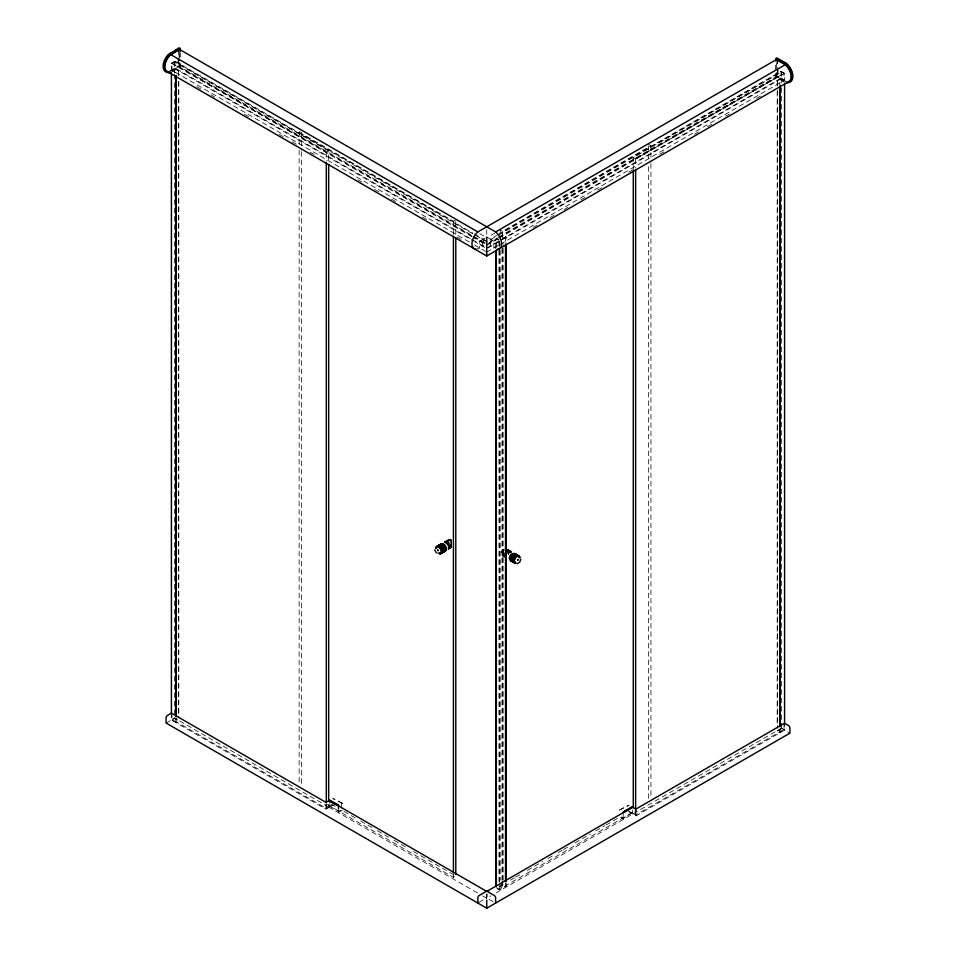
<?xml version="1.0" encoding="UTF-8"?>
<svg xmlns="http://www.w3.org/2000/svg" width="956" height="956" viewBox="0 0 956 956"><rect width="100%" height="100%" fill="white"/><g stroke="black" fill="none" stroke-linecap="round" stroke-linejoin="round"><path stroke-width="0.72" stroke-dasharray="4.78 3.58" d="M469.336 242.035L171.411 70.039L171.411 63.192L174.374 61.483L486.759 241.832L497.371 235.714M470.304 238.498L174.96 67.984L174.96 61.136L177.924 59.427M171.996 70.648L171.996 63.192L174.374 61.829L328.661 150.905L328.661 162.831M169.63 71.067L178.521 65.928L472.575 235.702M169.535 71.808L179.107 66.275L179.107 49.222M172.092 71.007L179.704 66.609L179.704 62.343M171.913 71.796L180.302 66.956L180.302 62.69M175.856 72.596L171.996 70.039L174.374 68.665L178.82 70.887L178.82 75.357M299.144 144.081L299.144 132.155L301.51 130.781M171.996 63.192L326.295 152.267L328.661 150.905M299.144 132.155L453.431 221.23L455.797 219.856M485.182 237.96L483.198 239.096L483.198 245.943L482.613 246.29L482.613 239.442L479.649 241.151L479.649 247.998L477.869 249.026L473.997 246.791M495.1 232.917L487.345 237.387L490.309 239.096L496.773 235.367M500.203 232.953L500.203 229.978L502.569 231.34L650.928 145.682L650.928 162.09M498.064 234.626L781.04 71.258L781.04 78.093L500.203 240.231M498.662 234.973L781.626 71.592L784.589 73.301L784.589 80.149L500.323 244.27M633.266 169.523L633.266 157.597L781.626 71.939L784.004 73.301L784.004 80.758M489.341 242.394L497.096 237.924M498.387 237.172L777.479 76.038L786.37 81.176M487.345 244.234L497.682 238.259M498.984 237.518L778.076 76.384L778.076 69.549M633.266 157.597L635.632 158.959L784.004 73.301M497.741 238.916L486.759 245.262L473.196 237.435M499.032 238.164L784.589 73.301M503.561 237.614L506.13 236.813L506.13 242.788M498.064 241.462L486.759 247.998L471.595 239.239M781.626 78.44L486.759 248.68L474.869 241.82M777.18 85.478L777.18 80.997L781.626 78.774L784.004 80.149L779.845 82.539L779.845 85.526M486.759 252.097L499.032 245.011M533.113 227.385L536.997 225.15M549.915 217.693L555.077 214.706M564.124 209.484L568.007 207.249M580.925 199.78L586.088 196.805M597.727 190.089L602.889 187.101M628.737 172.188L633.9 169.2M659.748 154.274L664.91 151.299M694.63 134.139L698.501 131.904M707.548 126.682L712.722 123.694M725.64 116.238L729.512 114.003M756.65 98.337L760.522 96.09M448.448 539.638L451.555 539.411M445.102 542.052L444.504 542.399A3.776 2.175 60 0 1 448.4 544.789A3.776 2.175 60 0 1 448.017 549.043M451.83 546.868A3.776 2.175 60 0 1 448.065 544.693A3.776 2.175 60 0 1 448.065 540.343L448.651 539.997M166.081 723.059L174.374 718.267L178.82 720.836L174.374 718.613L171.996 719.976L171.996 715.506M176.155 717.896L175.856 722.545L175.856 718.076M328.661 807.007L174.374 717.92L171.996 719.294L326.295 808.37L328.661 807.007L328.661 802.526M329.844 803.853L329.844 806.314L331.816 805.179M171.411 713.14L171.411 719.976L325.996 809.23L333.405 804.952M342.284 803.243L332.808 798.451L342.284 803.243L342.284 805.98M329.844 806.314L338.735 811.453L340.706 810.306M342.284 810.079L338.137 812.481L338.137 807.282M327.43 804.582L453.431 877.333L455.797 875.959L412.084 850.721M619.643 809.935L629.12 805.143L619.643 809.935L619.643 812.672M499.02 886.069L502.569 884.025M503.167 884.36L500.203 886.069L502.569 887.443L636.744 809.983M510.516 880.118L514.388 877.883M515.678 877.13L522.131 873.414M527.294 870.426L542.769 861.487M547.931 858.512L553.094 855.536M558.256 852.549L562.128 850.326M563.419 849.573L569.86 845.857M575.022 842.869L590.509 833.931M595.672 830.955L604.694 825.745M605.985 824.992L618.89 817.547M496.343 887.61L499.307 889.319L501.972 887.777L501.972 881.814M621.221 816.998L623.192 818.145L632.083 813.006L632.083 810.545M506.13 883.093L506.13 886.069L500.203 889.498A1.255 0.729 0 0 1 498.423 889.498L495.758 887.957M479.099 902.356L486.461 898.114L486.461 894.003M482.601 895.88L486.759 898.282L490.918 895.88M496.08 892.904L632.669 814.034L632.669 809.935M633.266 813.699L781.626 728.042L784.004 729.404L635.632 815.062L633.266 813.699L633.266 810.712M784.004 724.935L784.004 730.085L781.626 728.723L777.18 730.946L781.626 728.376L789.919 733.168M779.845 729.5L779.845 732.487L784.004 730.085M628.522 811.644L635.931 815.922L784.589 730.085L784.589 723.25M504.147 548.899C501.422 550.094 499.964 554.779 503.071 556.392M786.465 81.917L776.893 76.384L776.893 72.118M783.908 81.129L776.296 76.731L776.296 62.475M784.087 81.905L775.698 77.066L775.698 61.435M648.562 144.32L650.928 145.682M502.569 234.758L503.167 247.042M499.307 240.064L496.343 238.355L496.343 247.305M498.423 240.231L495.758 238.689L495.758 249.146M479.721 233.67L484.871 236.646M174.96 61.136L472.885 233.144M474.176 233.885L486.759 241.151M473.865 236.443L485.469 243.147M471.977 236.036L177.924 66.275L177.924 60.802M473.268 236.789L484.871 243.493M171.411 63.192L471.906 236.682M174.374 68.33L473.579 241.067M474.487 245.011L485.576 251.416M196.721 86.697L201.871 89.673M210.906 94.883L214.765 97.118M244.437 114.254L249.588 117.23M279.26 134.354L283.131 136.589M292.154 141.799L297.316 144.774M310.21 152.219L314.082 154.454M357.926 179.776L361.798 182.01M374.692 189.455L379.855 192.431M391.458 199.135L396.62 202.11M422.409 217L427.571 219.976M457.231 237.112L461.103 239.347M508.449 549.82L507.851 549.473A4.194 2.414 -60 0 1 507.851 554.313A4.194 2.414 -60 0 1 509.142 552.64M503.657 556.727L504.254 557.073A4.194 2.414 -60 0 1 504.254 552.233M779.845 732.487L780.144 729.679M629.12 811.297L632.083 813.006M620.671 817.368L623.79 819.173L623.79 815.265M506.13 886.069L505.533 882.747M500 886.642L501.972 887.777M331.087 803.96L338.794 808.406M343.945 811.381L355.513 818.061M360.651 821.025L372.231 827.705M377.369 830.68L388.937 837.36M394.087 840.324L406.945 847.757M493.188 901.651L487.058 898.114L487.058 894.003M477.438 892.904L329.246 807.342L329.246 800.841M171.996 719.976L176.155 722.378M781.626 71.592L781.626 82.909M781.626 87.725L781.626 728.723M777.479 58.937L777.479 67.494M777.479 68.916L777.479 76.038M777.479 81.176L777.479 88.621M777.479 90.115L777.479 728.137M777.18 91.441L777.18 727.97M776.893 59.332L776.893 66.442M650.928 163.572L650.928 798.798M648.562 145.802L648.562 160.716M648.562 166.679L648.562 800.411M635.931 810.449L635.931 815.922M635.632 158.959L635.632 167.909M635.632 810.592L635.632 815.062M623.192 811.979L623.192 818.145M505.533 236.467L505.533 242.442M503.167 248.536L503.167 882.866M502.569 231.34L502.569 237.745M502.569 248.19L502.569 881.038M502.569 881.468L502.569 887.443M501.972 248.966L501.972 880.321M500.203 250.245L500.203 880.106M499.307 241.557L499.307 249.014M499.307 250.508L499.307 884.85M499.307 886.332L499.307 889.319M499.02 241.294L499.02 248.751M499.02 250.245L499.02 881.599M493.87 247.998L493.87 241.151L490.906 239.442L490.906 246.29L490.309 245.943L490.309 239.096M486.759 229.631L486.759 235.343M486.759 894.171L486.759 898.282M455.797 221.35L455.797 234.77M453.431 221.23L453.431 234.65M453.431 874.346L453.431 877.333M341.698 803.578L341.698 808.513M338.735 806.529L338.735 811.453M326.295 152.267L326.295 161.217M326.295 803.9L326.295 808.37M325.996 803.757L325.996 809.23M301.51 132.275L301.51 150.164M301.51 151.657L301.51 786.884M299.144 150.044L299.144 785.27M180.302 52.747L180.302 57.013M179.704 52.365L179.704 60.909M178.82 81.32L178.82 717.848M178.521 50.25L178.521 57.384M178.521 58.806L178.521 65.928M178.521 71.067L178.521 75.536M178.521 81.499L178.521 718.028M174.374 61.483L174.374 73.134M174.374 74.293L174.374 718.613M517.59 559.308A4.194 2.414 -60 0 1 517.327 559.786M518.14 559.129A3.776 2.175 -60 0 1 517.447 560.419M518.391 559.152A4.194 2.414 -60 0 1 517.638 560.586M518.534 559.917A3.776 2.175 -60 0 1 518.307 560.347M507.899 549.867A4.194 2.414 -60 0 1 507.899 552.484M504.398 549.903A4.194 2.414 -60 0 0 502.199 554.468A4.194 2.414 -60 0 0 504.398 556.512A3.776 2.175 -60 0 1 504.421 551.206M507.923 550.513A4.194 2.414 -60 0 1 510.468 551.982M507.708 550.047A4.194 2.414 -60 0 1 509.906 552.078A4.194 2.414 -60 0 1 512.261 552.054M504.374 556.978A4.194 2.414 -60 0 1 504.374 553.56M507.959 550.357A3.776 2.175 -60 0 1 509.608 552.245M504.302 555.711A3.776 2.175 -60 0 1 504.302 554.91M507.971 550.07A3.776 2.175 -60 0 1 508.234 554.54M504.23 556.535A3.776 2.175 -60 0 1 504.23 552.795M507.827 553.046A4.194 2.414 -60 0 1 511.878 551.959M509.309 552.078A3.776 2.175 -60 0 1 511.424 552.066M507.983 553.261A3.776 2.175 -60 0 1 508.962 552.305M508.03 552.233A3.776 2.175 -60 0 1 511.185 552.21M507.959 551.947A4.194 2.414 -60 0 1 511.46 551.923M507.744 551.301A4.194 2.414 -60 0 1 510.994 551.935M507.779 551.624A3.776 2.175 -60 0 1 510.707 552.186M507.887 550.871A3.776 2.175 -60 0 1 510.181 552.198M507.827 549.628A4.194 2.414 -60 0 1 509.285 552.198M509.082 553.177A4.194 2.414 -60 0 1 508.449 554.659M504.278 556.918A4.194 2.414 -60 0 1 504.278 550.991M507.875 550.011A3.776 2.175 -60 0 1 507.875 553.751M504.147 556.189A3.776 2.175 -60 0 1 502.498 554.301A3.776 2.175 -60 0 1 504.147 550.501M438.661 550.752A4.194 2.414 60 0 1 438.111 549.808M438.577 550.166A3.776 2.175 60 0 1 438.35 549.736M438.254 550.931A3.776 2.175 60 0 1 437.561 549.628M438.075 551.098A4.194 2.414 60 0 1 437.31 549.652M451.674 547.083A4.194 2.414 60 0 1 447.575 541.55A4.194 2.414 60 0 1 451.674 540.761M445.233 542.494A4.194 2.414 60 0 1 448.424 541.371A4.194 2.414 60 0 1 451.124 546.497A4.194 2.414 60 0 1 448.173 548.051M451.698 546.438A4.194 2.414 60 0 1 447.994 547.155M445.902 543.522A4.194 2.414 60 0 1 448.185 540.606A4.194 2.414 60 0 1 451.698 545.541M446.189 543.606A3.776 2.175 60 0 1 448.531 541.096A3.776 2.175 60 0 1 451.423 546.091A3.776 2.175 60 0 1 448.077 546.868M451.662 546.82A3.776 2.175 60 0 1 448.017 545.852M447.468 545.04A3.776 2.175 60 0 1 447.731 540.57A3.776 2.175 60 0 1 451.662 543.749M444.671 542.183A4.194 2.414 60 0 1 447.898 544.789A4.194 2.414 60 0 1 447.719 540.068A4.194 2.414 60 0 1 451.746 541.933M444.588 541.909A4.194 2.414 60 0 1 448.746 544.932A4.194 2.414 60 0 1 448.197 549.413A4.194 2.414 60 0 0 448.149 545.279A4.194 2.414 60 0 0 451.746 547.358M448.005 548.756A3.776 2.175 60 0 0 448.985 544.442A3.776 2.175 60 0 0 444.671 542.446A4.194 2.414 60 0 1 447.958 541.813A4.194 2.414 60 0 1 450.539 546.689A4.194 2.414 60 0 1 447.958 548.589M444.636 541.885A4.194 2.414 60 0 1 449.332 544.597A4.194 2.414 60 0 1 448.113 549.138M445.006 542.697A3.776 2.175 60 0 1 449.463 543.892A3.776 2.175 60 0 1 448.268 548.35M445.52 542.709A3.776 2.175 60 0 1 448.4 541.705A3.776 2.175 60 0 1 450.838 546.306A3.776 2.175 60 0 1 448.173 547.716M451.71 547.394A4.194 2.414 60 0 1 448.221 546.462M447.265 545.159A4.194 2.414 60 0 1 447.002 544.681M446.619 543.677A4.194 2.414 60 0 1 447.874 540.128A4.194 2.414 60 0 1 451.71 543.223M448.065 540.343A3.776 2.175 60 0 1 451.83 542.518M451.555 546.701A3.776 2.175 60 0 1 447.874 541.729A3.776 2.175 60 0 1 451.555 541.012"/><path stroke-width="1.43" d="M520.865 559.308L519.706 562.092L517.339 563.693M180.302 51.325L180.302 48.481L179.107 47.8L167.766 55.054A11.58 6.68 -60 0 0 166.201 71.891M180.302 48.481L168.949 55.747A11.58 6.68 -60 0 0 164.301 66.956A11.58 6.68 -60 0 0 168.949 72.799L170.718 72.489M168.017 55.532A10.731 6.202 -60 0 1 169.63 53.954L172.176 52.496M174.709 51.027L178.521 48.828M179.704 49.509L170.813 54.647A10.731 6.202 -60 0 0 164.934 65.606A10.731 6.202 -60 0 0 169.212 72.035M476.255 249.301A10.731 6.202 -60 0 1 471.989 242.884A10.731 6.202 -60 0 1 477.869 231.914L776.188 59.69M786.465 63.443L776.893 57.91L775.698 58.591L785.282 64.124L786.465 63.443L788.234 65.175A11.58 6.68 60 0 1 792.894 76.384A11.58 6.68 60 0 1 788.234 82.228M179.812 49.569L495.65 231.914L785.079 64.817M165.376 70.445L486.759 255.993L790.624 80.555M329.246 800.841L338.735 805.287L329.844 800.16L325.996 802.383L171.411 713.14L167.563 715.363A2.091 1.207 -60 0 0 166.081 717.92L166.081 723.059L486.759 908.2L789.919 733.168L789.919 728.042A2.091 1.207 60 0 0 788.437 725.473L784.589 723.25L635.931 809.075L632.083 806.852L623.192 811.979L632.525 807.115L624.901 811.847M486.461 891.267L479.35 895.378A2.091 1.207 -60 0 0 477.869 897.935L477.869 903.073M632.669 807.199L486.759 891.434L329.246 800.507M781.291 61.136L785.103 63.335M776.296 59.619L785.187 64.757A10.731 6.202 60 0 1 791.066 75.715A10.731 6.202 60 0 1 786.788 82.144M169.535 53.333L170.718 54.014M169.63 53.954L477.869 231.914M487.058 891.267L494.168 895.378A2.091 1.207 60 0 1 495.65 897.935L495.65 903.073M330.525 801.582L338.293 805.896M785.282 64.124L787.051 65.856A11.58 6.68 60 0 1 791.699 77.066A11.58 6.68 60 0 1 787.051 82.909M436.259 552.903L434.837 549.82M784.589 83.124L784.589 724.122M780.144 85.693L780.144 726.691M779.845 87.008L779.845 726.524M635.632 169.403L635.632 809.099M633.266 171.016L633.266 807.724M506.13 244.282L506.13 881.599M505.533 243.935L505.533 881.253M496.343 250.293L496.343 886.116M495.758 250.639L495.758 886.463M486.759 237.052L486.759 255.993M486.759 900.146L486.759 908.2M455.797 237.757L455.797 874.465M453.431 236.144L453.431 872.852M328.661 164.324L328.661 801.032M326.295 162.711L326.295 802.407M176.155 75.416L176.155 716.414M175.856 75.584L175.856 716.582M171.411 73.015L171.411 714.013M515.881 563.419A4.194 2.414 -60 0 1 514.149 560.371A4.194 2.414 -60 0 1 517.399 555.986A4.194 2.414 -60 0 1 519.98 557.898M513.874 561.985A4.194 2.414 -60 0 1 511.711 559.487A4.194 2.414 -60 0 1 514.639 554.815A4.194 2.414 -60 0 1 517.578 556.093M514.854 562.188A4.194 2.414 -60 0 1 512.273 560.288A4.194 2.414 -60 0 1 514.854 555.412A4.194 2.414 -60 0 1 518.104 556.034M514.89 561.829A3.776 2.175 -60 0 1 513.121 557.922A3.776 2.175 -60 0 1 517.698 555.974M514.806 562.355A3.776 2.175 -60 0 1 513.719 558.268A3.776 2.175 -60 0 1 517.949 555.818M509.309 558.579A4.194 2.414 -60 0 1 510.791 554.755M511.137 554.361A4.194 2.414 -60 0 1 511.508 554.002M512.87 560.634A4.194 2.414 -60 0 1 509.906 559.069A4.194 2.414 -60 0 1 512.607 553.954A4.194 2.414 -60 0 1 515.81 555.066M510.982 560.479A3.776 2.175 -60 0 1 511.532 555.317A3.776 2.175 -60 0 1 515.439 554.922M514.794 554.11A3.776 2.175 -60 0 1 515.917 554.946M512.775 560.921A3.776 2.175 -60 0 1 511.341 560.646M510.994 560.156A3.776 2.175 -60 0 1 511.46 556.679A3.776 2.175 -60 0 1 514.149 554.181M513.073 561.16A4.194 2.414 -60 0 1 510.492 559.26A4.194 2.414 -60 0 1 513.073 554.384A4.194 2.414 -60 0 1 516.324 555.018A3.776 2.175 -60 0 0 512.046 557.025A3.776 2.175 -60 0 0 513.037 561.327M516.993 555.747A4.194 2.414 -60 0 0 514.053 554.468A4.194 2.414 -60 0 0 511.113 559.14A4.194 2.414 -60 0 0 513.288 561.638A3.776 2.175 -60 0 0 513.623 561.662M516.754 555.137A3.776 2.175 -60 0 1 517.22 555.95M513.025 561.614A3.776 2.175 -60 0 1 512.177 560.837M511.998 560.168A3.776 2.175 -60 0 1 511.974 559.774M511.998 559.356A3.776 2.175 -60 0 1 514.639 555.161M514.997 554.982A3.776 2.175 -60 0 1 516.527 554.97M515.057 562.666A4.194 2.414 -60 0 1 513.599 557.946A4.194 2.414 -60 0 1 518.57 556.034M518.69 556.38A4.194 2.414 -60 0 1 518.761 556.774M519.287 556.727A4.194 2.414 -60 0 0 514.328 558.053A4.194 2.414 -60 0 0 515.654 563.012A3.776 2.175 -60 0 1 514.71 559.391A3.776 2.175 -60 0 1 518.343 556.165M518.534 556.165A3.776 2.175 -60 0 1 519 556.978M515.726 562.63A3.776 2.175 -60 0 1 514.029 559.284A3.776 2.175 -60 0 1 518.044 555.878M518.642 556.225A3.776 2.175 -60 0 1 519.478 557.001M519.586 557.324A3.776 2.175 -60 0 1 519.658 557.671M786.37 64.064A10.731 6.202 60 0 1 787.983 65.641M789.417 67.517A10.731 6.202 60 0 1 791.532 71.796M792.106 73.982A10.731 6.202 60 0 1 792.106 77.89M495.65 231.914A10.731 6.202 60 0 1 501.518 242.884A10.731 6.202 60 0 1 497.251 249.301M435.733 548.397A4.194 2.414 60 0 1 438.434 546.545A4.194 2.414 60 0 1 441.612 551.194A4.194 2.414 60 0 1 439.461 553.859M438.302 553.273A4.194 2.414 60 0 1 437.92 552.974M438.195 546.199A4.194 2.414 60 0 1 441.576 545.673A4.194 2.414 60 0 1 444.014 550.74A4.194 2.414 60 0 1 441.063 552.162M437.729 546.187A4.194 2.414 60 0 1 442.7 548.111A4.194 2.414 60 0 1 441.23 552.831A3.776 2.175 60 0 0 442.485 550.333A3.776 2.175 60 0 0 440.226 546.569M438.003 546.485A3.776 2.175 60 0 1 442.473 548.206A3.776 2.175 60 0 1 441.158 552.449M437.298 547.143A3.776 2.175 60 0 1 437.406 546.82M437.764 546.33A3.776 2.175 60 0 1 439.88 546.342M440.692 544.478A4.194 2.414 60 0 1 445.651 546.402A4.194 2.414 60 0 1 444.193 551.122M444.05 545.995A2.306 1.338 60 0 1 444.421 546.45M439.903 545.565A4.194 2.414 60 0 1 442.963 544.37A4.194 2.414 60 0 1 445.795 549.27A4.194 2.414 60 0 1 443.226 551.325M440.955 544.442A3.776 2.175 60 0 1 445.054 547.286A3.776 2.175 60 0 1 443.859 551.146M444.815 550.333A3.776 2.175 60 0 1 443.261 551.493M439.784 545.458A3.776 2.175 60 0 1 440.13 544.956M440.62 544.681A3.776 2.175 60 0 1 443.572 546.163A3.776 2.175 60 0 1 444.887 549.987M438.72 546.258A4.194 2.414 60 0 1 441.648 544.98A4.194 2.414 60 0 1 444.588 549.652A4.194 2.414 60 0 1 442.413 552.15M439.533 545.302A3.776 2.175 60 0 1 443.656 547.525A3.776 2.175 60 0 1 442.987 551.839A4.194 2.414 60 0 0 444.337 546.844A4.194 2.414 60 0 0 439.378 545.518A3.776 2.175 60 0 0 439.007 546.474M442.688 552.114A3.776 2.175 60 0 1 441.744 552.114M438.481 546.462A3.776 2.175 60 0 1 439.174 545.47M439.437 545.362A3.776 2.175 60 0 1 442.939 547.657A3.776 2.175 60 0 1 443.178 551.839M436.94 547.286A4.194 2.414 60 0 1 439.999 546.079A4.194 2.414 60 0 1 442.831 550.979A4.194 2.414 60 0 1 440.262 553.034M436.318 548.051A4.194 2.414 60 0 1 439.282 546.342A4.194 2.414 60 0 1 442.246 551.481A4.194 2.414 60 0 1 439.282 553.189M437.657 546.39A3.776 2.175 60 0 1 441.744 550.011A3.776 2.175 60 0 1 439.629 553.022M436.82 547.167A3.776 2.175 60 0 1 437.394 546.497M441.003 552.974A3.776 2.175 60 0 1 439.378 553.476M436.044 548.182A3.776 2.175 60 0 1 439.043 547.262M439.378 547.537A3.776 2.175 60 0 1 441.158 552.711M163.894 67.768A10.731 6.202 -60 0 1 163.894 63.861"/></g></svg>
